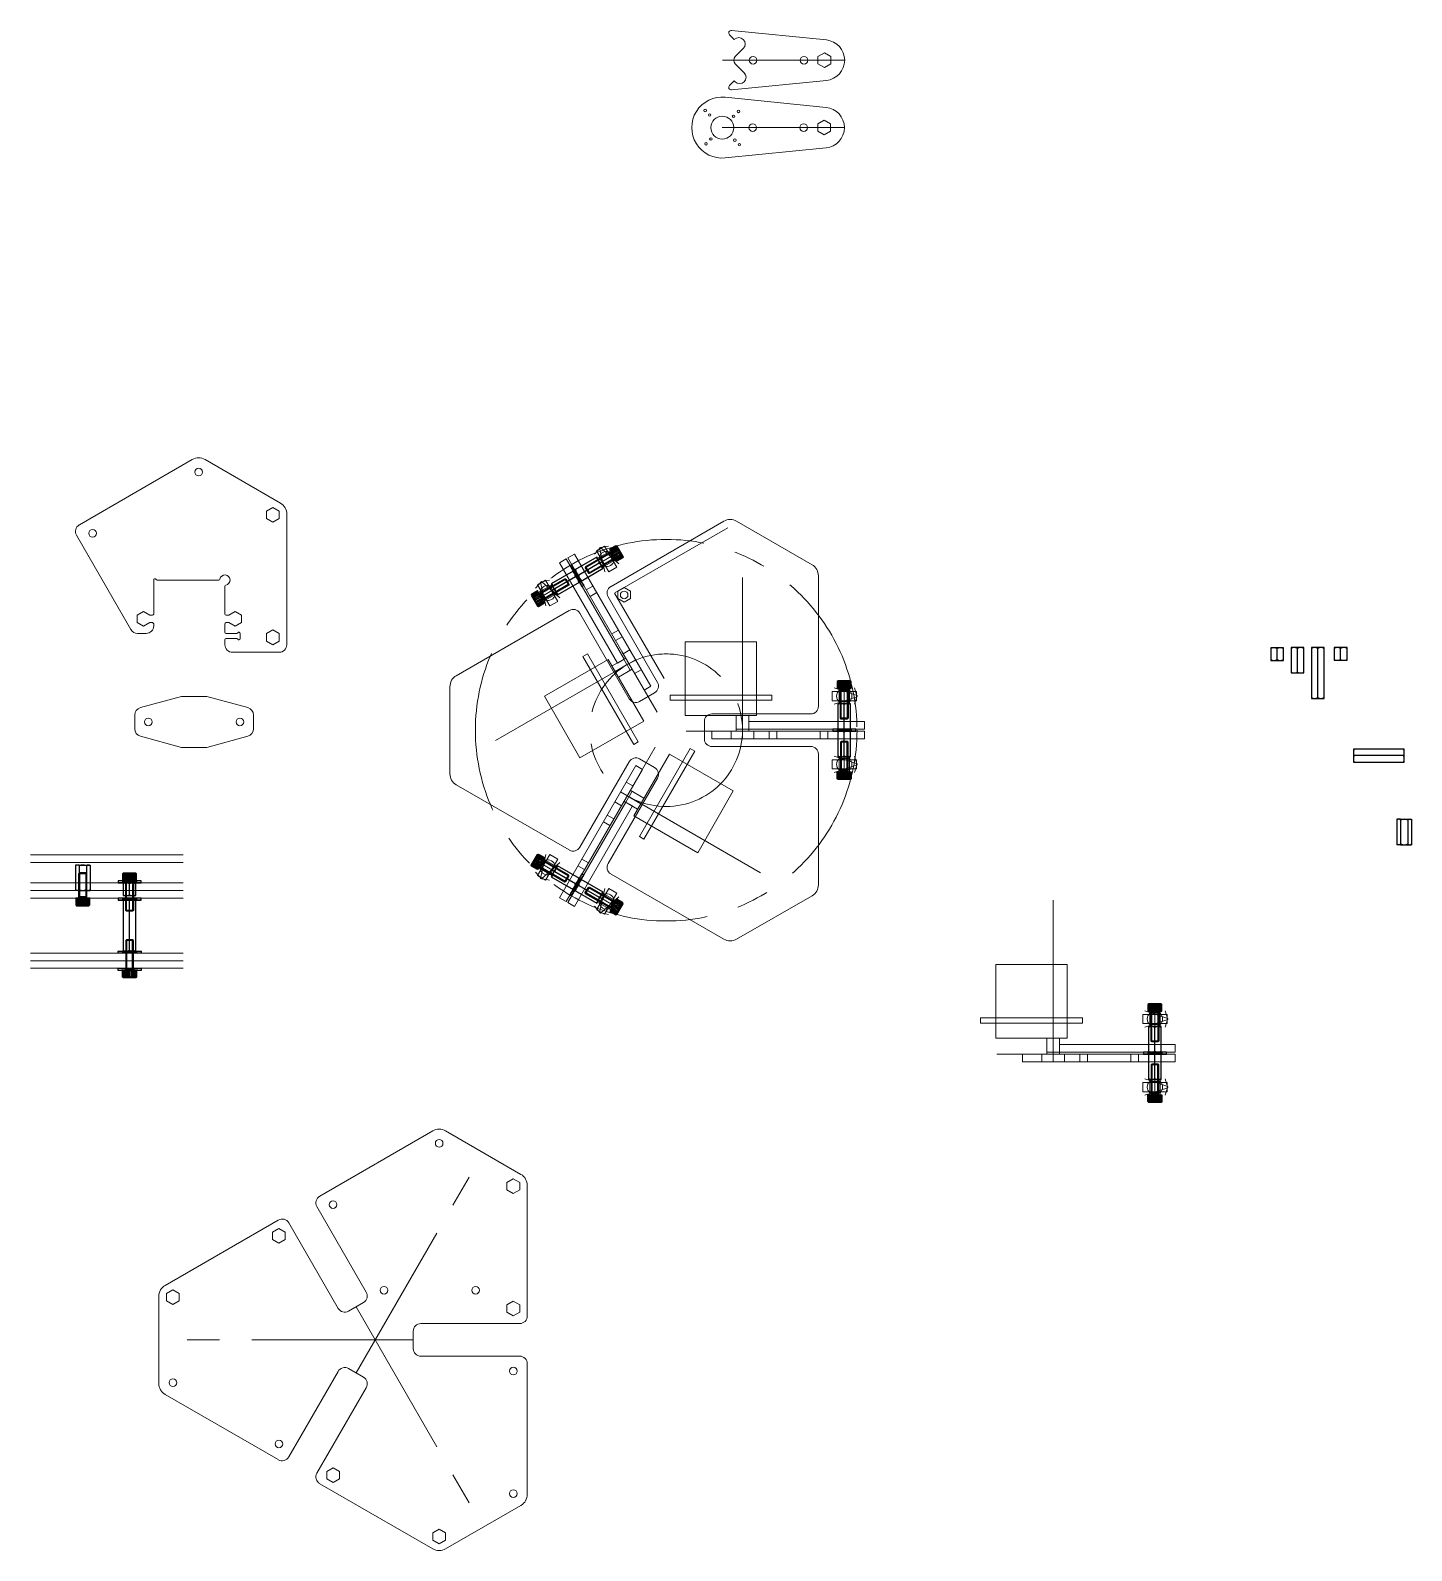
# Model space of a CAD drawing. Header units: millimetres. Extents: x -1272 to 1121, y -1543 to 520.
# Drawn here: x -50 to 493, y -1543 to -945 of the extents above; entities that cross this region are included whole.
import ezdxf

# ---------------------------------------------------------------- set-up
doc = ezdxf.new("R2010")
doc.units = ezdxf.units.MM
doc.linetypes.add('CENTERX2', pattern=[101.6, 63.5, -12.7, 12.7, -12.7])
doc.layers.get('0').update_dxf_attribs({"lineweight": 5, "true_color": 0xffffff})
doc.layers.add('guidelines', color=2, linetype='CENTERX2', lineweight=13, true_color=0xffff00)
doc.layers.add('NULL', color=4, linetype='Continuous', true_color=0x00ffff)

# ---------------------------------------------------------------- blocks, each defined once
blk = doc.blocks.new('m3 spacer 20mm')
at = {"layer": 'NULL', "color": 4, "linetype": 'Continuous', "true_color": 0x00ffff}
for p, q in [((-2.5, 10), (-2.5, -10)), ((2.5, 10), (-2.5, 10)), ((0, -9.67), (0, 9.67)), ((2.5, -10), (2.5, 10)), ((-2.5, -10), (2.5, -10))]:
    blk.add_line(p, q, dxfattribs=at)
at = {"layer": 'NULL'}
for centre, start, end in [((-1.25, 7.49), 60.10931, 119.89069), ((1.25, 7.49), 60.10931, 119.89069), ((-1.25, -7.49), 240.10931, 299.89069), ((1.25, -7.49), 240.10931, 299.89069)]:
    blk.add_arc(centre, 2.51, start, end, dxfattribs=at)
blk = doc.blocks.new('m3 spacer DIN9021')
at = {"layer": 'NULL'}
for p, q in [((0.4, 4.5), (-0.4, 4.5)), ((-0.4, 4.5), (-0.4, -4.5)), ((0.4, 4.5), (-0.4, -4.5)), ((-0.4, 4.5), (0.4, -4.5)), ((0.4, -4.5), (0.4, 4.5)), ((-0.4, -4.5), (0.4, -4.5))]:
    blk.add_line(p, q, dxfattribs=at)
blk = doc.blocks.new('spacer m3 10mm flat side')
at = {"layer": 'NULL'}
for p, q in [((-2.89, 5), (-2.89, -5)), ((-1.44, 5), (-2.89, 5)), ((-1.44, 5), (1.44, 5)), ((-1.44, 4.67), (-1.44, -4.67)), ((1.44, 5), (2.89, 5)), ((1.44, 4.67), (1.44, -4.67)), ((2.89, 5), (2.89, -5)), ((-1.44, -5), (-2.89, -5)), ((-1.44, -5), (1.44, -5)), ((1.44, -5), (2.89, -5))]:
    blk.add_line(p, q, dxfattribs=at)
for centre, radius, start, end in [((-2.17, 4.05), 0.947, 40.37484, 139.62516), ((0, 1.71), 3.29, 63.96764, 116.03236), ((2.17, 4.05), 0.947, 40.37484, 139.62516), ((-2.17, -4.05), 0.947, 220.37484, 319.62516), ((0, -1.71), 3.29, 243.96764, 296.03236), ((2.17, -4.05), 0.947, 220.37484, 319.62516)]:
    blk.add_arc(centre, radius, start, end, dxfattribs=at)
blk = doc.blocks.new('M3x12_DIN912_f')
at = {"layer": 'NULL', "color": 4, "linetype": 'Continuous', "true_color": 0x00ffff}
for p, q in [((-2.45, 3), (-2.75, 2.7)), ((-2.75, 2.7), (-2.75, 0)), ((-2.75, 0), (2.75, 0)), ((2.45, 3), (-2.45, 3)), ((-1.5, -11.6935), (-1.5, 0)), ((1.5, 0), (1.5, -11.6935)), ((2.75, 2.7), (2.45, 3)), ((2.75, 0), (2.75, 2.7)), ((-1.5, -0.530874), (1.5, -0.530874)), ((-1.1935, -12), (-1.5, -11.6935)), ((1.5, -11.6935), (-1.5, -11.6935)), ((1.5, -11.6935), (1.1935, -12)), ((1.1935, -12), (-1.1935, -12))]:
    blk.add_line(p, q, dxfattribs=at)
at = {"layer": 'NULL', "color": 2, "linetype": 'Continuous', "true_color": 0xffff00}
for p, q in [((2.75, 2.7), (-2.75, 2.7)), ((-2.701015, 2.7), (-2.701015, 0)), ((-2.547223, 2.7), (-2.547223, 0)), ((-2.294501, 2.7), (-2.294501, 0)), ((-1.952663, 2.7), (-1.952663, 0)), ((-1.534986, 2.7), (-1.534986, 0)), ((-1.1935, -0.530874), (-1.5, 0)), ((-1.057692, 2.7), (-1.057692, 0)), ((-0.539319, 2.7), (-0.539319, 0)), ((0, 0), (0, 2.7)), ((0, 2.7), (0, 0)), ((0.539319, 0), (0.539319, 2.7)), ((1.057692, 0), (1.057692, 2.7)), ((1.5, 0), (1.1935, -0.530874)), ((1.534986, 0), (1.534986, 2.7)), ((1.952663, 0), (1.952663, 2.7)), ((2.294501, 0), (2.294501, 2.7)), ((2.547223, 0), (2.547223, 2.7)), ((2.701015, 0), (2.701015, 2.7)), ((-1.1935, -12), (-1.1935, -0.530874)), ((1.1935, -0.530874), (1.1935, -12))]:
    blk.add_line(p, q, dxfattribs=at)
blk = doc.blocks.new('spacer m3 10mm')
at = {"layer": 'NULL', "color": 4, "linetype": 'Continuous', "true_color": 0x00ffff}
for p, q in [((-2.5, 5), (-2.5, -5)), ((2.5, 5), (-2.5, 5)), ((0, -4.67), (0, 4.67)), ((2.5, -5), (2.5, 5)), ((-2.5, -5), (2.5, -5))]:
    blk.add_line(p, q, dxfattribs=at)
at = {"layer": 'NULL'}
for centre, start, end in [((-1.25, 2.49), 60.10931, 119.89069), ((1.25, 2.49), 60.10931, 119.89069), ((-1.25, -2.49), 240.10931, 299.89069), ((1.25, -2.49), 240.10931, 299.89069)]:
    blk.add_arc(centre, 2.51, start, end, dxfattribs=at)
blk = doc.blocks.new('servo_assy')
for p, q in [((-22.5, 34.8), (5.5, 34.8)), ((-22.5, 34.8), (-22.5, 5.8)), ((5.5, 34.8), (5.5, 5.8)), ((-28.5, 13.8), (11.5, 13.8)), ((-28.5, 13.8), (-28.5, 11.8)), ((11.5, 13.8), (11.5, 11.8)), ((35.2, 15.2), (44.8, 15.2)), ((35.2, 15.2), (35.2, 11.6)), ((38, 16.4), (38, 10.4)), ((38.5, 16.4), (38, 16.4)), ((38, 15.64), (42, 15.64)), ((38.5, 16.4), (38.5, 10.4)), ((38.5, 16.4), (41.5, 16.4)), ((41.5, 16.4), (41.5, 10.4)), ((41.5, 16.4), (42, 16.4)), ((42, 16.4), (42, 10.4)), ((44.8, 15.2), (44.8, 11.6)), ((-28.5, 11.8), (11.5, 11.8)), ((35.2, 11.6), (44.8, 11.6)), ((42, 11.16), (38, 11.16)), ((38.5, 10.4), (38, 10.4)), ((38.5, 10.4), (41.5, 10.4)), ((41.5, 10.4), (42, 10.4)), ((5.5, 5.8), (-22.5, 5.8)), ((2.5, 0.4), (-2.5, 0.4)), ((0, 0.4), (0, -0.4)), ((2.43, 3.4), (48, 3.4)), ((2.43, 3.4), (2.43, 0.4)), ((2.43, 0.4), (48, 0.4)), ((37.5, 3.4), (37.5, 0.4)), ((42.5, 3.4), (42.5, 0.4)), ((48, 3.4), (48, 0.4)), ((-12, -0.4), (48, -0.4)), ((-12, -0.4), (-12, -3.4)), ((-12, -3.4), (48, -3.4)), ((-4.5, -0.4), (-4.5, -3.4)), ((4.5, -0.4), (4.5, -3.4)), ((10.5, -0.4), (10.5, -3.4)), ((13.5, -0.4), (13.5, -3.4)), ((30.5, -0.4), (30.5, -3.4)), ((33.5, -0.4), (33.5, -3.4)), ((37.5, -0.4), (37.5, -3.4)), ((42.5, -0.4), (42.5, -3.4)), ((48, -0.4), (48, -3.4)), ((35.2, -11.6), (44.8, -11.6)), ((35.2, -15.2), (35.2, -11.6)), ((38, -16.4), (38, -10.4)), ((38.5, -10.4), (38, -10.4)), ((42, -11.16), (38, -11.16)), ((38.5, -16.4), (38.5, -10.4)), ((38.5, -10.4), (41.5, -10.4)), ((41.5, -16.4), (41.5, -10.4)), ((41.5, -10.4), (42, -10.4)), ((42, -16.4), (42, -10.4)), ((44.8, -15.2), (44.8, -11.6)), ((35.2, -15.2), (44.8, -15.2)), ((38, -15.64), (42, -15.64)), ((38.5, -16.4), (38, -16.4)), ((38.5, -16.4), (41.5, -16.4)), ((41.5, -16.4), (42, -16.4))]:
    blk.add_line(p, q)
for centre, start, end in [((40, 13.4), 131.81031, 228.18969), ((40, 13.4), 311.81031, 48.18969), ((40, -13.4), 131.81031, 228.18969), ((40, -13.4), 311.81031, 48.18969)]:
    blk.add_arc(centre, 3, start, end)
at = {"layer": 'guidelines'}
for p, q in [((0, -3.4), (0, 70.02)), ((40, 16.4), (40, 10.4)), ((-2.5, 5.8), (-2.5, -0.4)), ((0, -0.4), (0, 5.8)), ((2.5, 5.8), (2.5, -0.4)), ((-22.1, -0.4), (5.5, -0.4)), ((40, -16.4), (40, -10.4))]:
    blk.add_line(p, q, dxfattribs=at)
at = {"layer": 'guidelines', "lineweight": 5}
for p, q in [((35.99, 16.6), (45.12, 13.63)), ((35.99, 10.2), (45.12, 13.17)), ((44.01, 16.6), (45.12, 13.17)), ((45.12, 13.63), (44.01, 10.2)), ((35.99, -10.2), (45.12, -13.17)), ((45.12, -13.63), (44.01, -10.2)), ((35.99, -16.6), (45.12, -13.63)), ((44.01, -16.6), (45.12, -13.17))]:
    blk.add_line(p, q, dxfattribs=at)
for name, p in [('M3x12_DIN912_f', (40, 16.4)), ('spacer m3 10mm', (40, 5.4)), ('spacer m3 10mm', (40, -5.4))]:
    blk.add_blockref(name, p)
at = {"yscale": -1, "rotation": 360}
blk.add_blockref('M3x12_DIN912_f', (40, -16.4), dxfattribs=at)
at = {"layer": 'NULL', "rotation": 270}
blk.add_blockref('m3 spacer DIN9021', (40, 0), dxfattribs=at)
blk = doc.blocks.new('spacer m3 5mm')
at = {"layer": 'NULL', "color": 4, "linetype": 'Continuous', "true_color": 0x00ffff}
for p, q in [((-2.5, 2.5), (-2.5, -2.5)), ((2.5, 2.5), (-2.5, 2.5)), ((0, -2.17), (0, 2.17)), ((2.5, -2.5), (2.5, 2.5)), ((-2.5, -2.5), (2.5, -2.5))]:
    blk.add_line(p, q, dxfattribs=at)
at = {"layer": 'NULL'}
for centre, start, end in [((-1.25, -0.01), 60.10931, 119.89069), ((1.25, -0.01), 60.10931, 119.89069), ((-1.25, 0.01), 240.10931, 299.89069), ((1.25, 0.01), 240.10931, 299.89069)]:
    blk.add_arc(centre, 2.51, start, end, dxfattribs=at)
blk = doc.blocks.new('M3x10_DIN912_f')
at = {"layer": 'NULL', "color": 4, "linetype": 'Continuous', "true_color": 0x00ffff}
for p, q in [((-2.45, 3), (-2.75, 2.7)), ((-2.75, 2.7), (-2.75, 0)), ((-2.75, 0), (2.75, 0)), ((2.45, 3), (-2.45, 3)), ((-1.5, -9.6935), (-1.5, 0)), ((1.5, 0), (1.5, -9.6935)), ((2.75, 2.7), (2.45, 3)), ((2.75, 0), (2.75, 2.7)), ((-1.5, -0.530874), (1.5, -0.530874)), ((-1.1935, -10), (-1.5, -9.6935)), ((1.5, -9.6935), (-1.5, -9.6935)), ((1.1935, -10), (-1.1935, -10)), ((1.5, -9.6935), (1.1935, -10))]:
    blk.add_line(p, q, dxfattribs=at)
at = {"layer": 'NULL', "color": 2, "linetype": 'Continuous', "true_color": 0xffff00}
for p, q in [((2.75, 2.7), (-2.75, 2.7)), ((-2.701015, 2.7), (-2.701015, 0)), ((-2.547223, 2.7), (-2.547223, 0)), ((-2.294501, 2.7), (-2.294501, 0)), ((-1.952663, 2.7), (-1.952663, 0)), ((-1.534986, 2.7), (-1.534986, 0)), ((-1.1935, -0.530874), (-1.5, 0)), ((-1.057692, 2.7), (-1.057692, 0)), ((-0.539319, 2.7), (-0.539319, 0)), ((0, 0), (0, 2.7)), ((0, 2.7), (0, 0)), ((0.539319, 0), (0.539319, 2.7)), ((1.057692, 0), (1.057692, 2.7)), ((1.5, 0), (1.1935, -0.530874)), ((1.534986, 0), (1.534986, 2.7)), ((1.952663, 0), (1.952663, 2.7)), ((2.294501, 0), (2.294501, 2.7)), ((2.547223, 0), (2.547223, 2.7)), ((2.701015, 0), (2.701015, 2.7)), ((-1.1935, -10), (-1.1935, -0.530874)), ((1.1935, -0.530874), (1.1935, -10))]:
    blk.add_line(p, q, dxfattribs=at)

msp = doc.modelspace()

# ---------------------------------------------------------------- linework, layer by layer
for p, q in [((226.66, -948.47), (224.79, -946.6)), ((225.59, -944.9), (262.86, -948.64)), ((262.06, -953.71), (259.56, -955.16)), ((259.56, -955.16), (259.56, -958.05)), ((264.56, -955.16), (262.06, -953.71)), ((264.56, -958.05), (264.56, -955.16)), ((259.56, -958.05), (262.06, -959.49)), ((262.06, -959.49), (264.56, -958.05)), ((226.66, -964.73), (224.79, -966.61)), ((262.86, -964.56), (225.59, -968.31)), ((223.14, -971.17), (262.74, -975.15)), ((261.94, -980.22), (259.44, -981.67)), ((259.44, -981.67), (259.44, -984.55)), ((259.44, -984.55), (261.94, -986)), ((264.44, -981.67), (261.94, -980.22)), ((261.94, -986), (264.44, -984.55)), ((264.44, -984.55), (264.44, -981.67)), ((262.74, -991.07), (223.14, -995.05)), ((-30.72, -1139.22), (13.64, -1113.6)), ((18.64, -1113.6), (48.28, -1130.72)), ((42.78, -1133.89), (45.28, -1132.45)), ((42.78, -1136.78), (42.78, -1133.89)), ((45.28, -1132.45), (47.78, -1133.89)), ((47.78, -1133.89), (47.78, -1136.78)), ((50.78, -1135.05), (50.78, -1186.37)), ((45.28, -1138.22), (42.78, -1136.78)), ((47.78, -1136.78), (45.28, -1138.22)), ((178.22, -1163.44), (222.58, -1137.83)), ((227.58, -1137.83), (257.22, -1154.94)), ((259.72, -1159.27), (259.72, -1210.6)), ((183.38, -1163.93), (180.88, -1165.37)), ((185.88, -1165.37), (183.38, -1163.93)), ((196.44, -1201.21), (177.03, -1167.59)), ((180.88, -1165.37), (180.88, -1168.26)), ((180.88, -1168.26), (183.38, -1169.7)), ((183.38, -1169.7), (185.88, -1168.26)), ((185.88, -1168.26), (185.88, -1165.37)), ((-8.04, -1174.82), (-5.54, -1173.38)), ((-8.04, -1177.71), (-8.04, -1174.82)), ((-5.54, -1173.38), (-3.04, -1174.82)), ((-3.04, -1174.82), (-2.04, -1174.82)), ((27.96, -1174.82), (26.96, -1174.82)), ((27.96, -1174.82), (30.46, -1173.38)), ((30.46, -1173.38), (32.96, -1174.82)), ((32.96, -1174.82), (32.96, -1177.71)), ((117.4, -1198.56), (161.76, -1172.94)), ((185.36, -1207.61), (165.95, -1173.99)), ((-5.54, -1179.15), (-8.04, -1177.71)), ((-3.04, -1177.71), (-5.54, -1179.15)), ((-3.04, -1177.71), (-2.04, -1177.71)), ((27.96, -1177.71), (26.96, -1177.71)), ((30.46, -1179.15), (27.96, -1177.71)), ((32.96, -1177.71), (30.46, -1179.15)), ((42.78, -1182.04), (45.28, -1180.6)), ((42.78, -1184.93), (42.78, -1182.04)), ((45.28, -1180.6), (47.78, -1182.04)), ((47.78, -1182.04), (47.78, -1184.93)), ((45.28, -1186.37), (42.78, -1184.93)), ((47.78, -1184.93), (45.28, -1186.37)), ((-6.78, -1211.13), (9.35, -1206.73)), ((9.35, -1206.73), (19.35, -1206.73)), ((35.49, -1211.13), (19.35, -1206.73)), ((114.9, -1237.11), (114.9, -1202.89)), ((189.46, -1208.71), (195.34, -1205.31)), ((-8.99, -1219.44), (-8.99, -1214.03)), ((37.7, -1219.44), (37.7, -1214.03)), ((214.9, -1216.6), (214.9, -1223.4)), ((217.9, -1213.6), (256.72, -1213.6)), ((-6.78, -1222.34), (9.35, -1226.73)), ((35.49, -1222.34), (19.35, -1226.73)), ((9.35, -1226.73), (19.35, -1226.73)), ((217.9, -1226.4), (256.72, -1226.4)), ((259.72, -1229.4), (259.72, -1280.73)), ((185.36, -1232.39), (165.95, -1266.01)), ((195.34, -1234.69), (189.46, -1231.29)), ((117.4, -1241.44), (161.76, -1267.06)), ((196.44, -1238.79), (177.03, -1272.41)), ((-50, -1269), (10, -1269)), ((-50, -1272), (10, -1272)), ((222.58, -1302.17), (178.22, -1276.56)), ((-50, -1280), (10, -1280)), ((-50, -1283), (10, -1283)), ((-50, -1286), (10, -1286)), ((257.22, -1285.06), (227.58, -1302.17)), ((-50, -1307.6), (10, -1307.6)), ((-50, -1310.6), (10, -1310.6)), ((-50, -1313.6), (10, -1313.6)), ((63.81, -1403.11), (108.17, -1377.5)), ((113.17, -1377.5), (142.81, -1394.61)), ((137.31, -1397.79), (139.81, -1396.35)), ((137.31, -1400.68), (137.31, -1397.79)), ((139.81, -1396.35), (142.31, -1397.79)), ((142.31, -1397.79), (142.31, -1400.68)), ((139.81, -1402.12), (137.31, -1400.68)), ((142.31, -1400.68), (139.81, -1402.12)), ((145.31, -1398.94), (145.31, -1450.27)), ((82.03, -1440.88), (62.62, -1407.26)), ((2.99, -1438.23), (47.35, -1412.61)), ((45.19, -1417.33), (47.69, -1415.88)), ((47.69, -1415.88), (50.19, -1417.33)), ((70.95, -1447.28), (51.54, -1413.66)), ((45.19, -1420.21), (45.19, -1417.33)), ((47.69, -1421.66), (45.19, -1420.21)), ((50.19, -1420.21), (47.69, -1421.66)), ((50.19, -1417.33), (50.19, -1420.21)), ((3.49, -1441.4), (5.99, -1439.96)), ((5.99, -1439.96), (8.49, -1441.4)), ((0.49, -1476.78), (0.49, -1442.56)), ((3.49, -1444.29), (3.49, -1441.4)), ((5.99, -1445.73), (3.49, -1444.29)), ((8.49, -1444.29), (5.99, -1445.73)), ((8.49, -1441.4), (8.49, -1444.29)), ((75.04, -1448.38), (80.93, -1444.98)), ((137.31, -1445.94), (139.81, -1444.5)), ((137.31, -1448.83), (137.31, -1445.94)), ((139.81, -1444.5), (142.31, -1445.94)), ((142.31, -1445.94), (142.31, -1448.83)), ((139.81, -1450.27), (137.31, -1448.83)), ((142.31, -1448.83), (139.81, -1450.27)), ((100.49, -1456.27), (100.49, -1463.07)), ((103.49, -1453.27), (142.31, -1453.27)), ((103.49, -1466.07), (142.31, -1466.07)), ((145.31, -1469.07), (145.31, -1520.39)), ((70.95, -1472.06), (51.54, -1505.68)), ((80.93, -1474.36), (75.04, -1470.96)), ((2.99, -1481.11), (47.35, -1506.72)), ((82.03, -1478.46), (62.62, -1512.08)), ((66.47, -1511.41), (68.97, -1509.97)), ((66.47, -1514.3), (66.47, -1511.41)), ((68.97, -1509.97), (71.47, -1511.41)), ((71.47, -1511.41), (71.47, -1514.3)), ((108.17, -1541.84), (63.81, -1516.22)), ((68.97, -1515.74), (66.47, -1514.3)), ((71.47, -1514.3), (68.97, -1515.74)), ((142.81, -1524.72), (113.17, -1541.84)), ((108.17, -1535.49), (110.67, -1534.04)), ((108.17, -1538.37), (108.17, -1535.49)), ((110.67, -1534.04), (113.17, -1535.49)), ((113.17, -1535.49), (113.17, -1538.37)), ((110.67, -1539.82), (108.17, -1538.37)), ((113.17, -1538.37), (110.67, -1539.82))]:
    msp.add_line(p, q)
at = {"color": 160, "true_color": 0x0055ff}
for p, q in [((230.19, -952.01), (227.01, -955.19)), ((227.01, -958.02), (230.55, -961.55)), ((226.66, -964.73), (227.01, -965.09))]:
    msp.add_line(p, q, dxfattribs=at)
at = {"color": 30, "true_color": 0xff7f00}
for p, q in [((-10.48, -1180.47), (-31.9, -1143.36)), ((-1.54, -1160.97), (-1.54, -1174.32)), ((24.01, -1160.97), (-0.17, -1160.97)), ((26.46, -1174.32), (26.46, -1163.42)), ((-4.54, -1181.97), (-7.88, -1181.97)), ((-1.54, -1178.21), (-1.54, -1178.97)), ((26.46, -1181.47), (26.46, -1178.21)), ((31.1, -1181.97), (26.96, -1181.97)), ((32.46, -1183.97), (32.46, -1181.97)), ((26.46, -1184.47), (26.46, -1186.37)), ((31.1, -1183.97), (26.96, -1183.97)), ((29.46, -1189.37), (47.78, -1189.37))]:
    msp.add_line(p, q, dxfattribs=at)
for centre, radius in [((234.06, -956.6), 1.5), ((254.06, -956.6), 1.5), ((221.94, -983.11), 4.5), ((233.94, -983.11), 1.5), ((253.94, -983.11), 1.5), ((16.14, -1118.51), 1.5), ((-25.56, -1142.59), 1.5), ((183.38, -1166.81), 1.5), ((-3.65, -1216.73), 1.5), ((32.35, -1216.73), 1.5), ((110.67, -1382.41), 1.5), ((68.97, -1406.48), 1.5), ((88.99, -1440.16), 1.5), ((124.99, -1440.16), 1.5), ((5.99, -1476.49), 1.5), ((139.81, -1471.96), 1.5), ((47.69, -1500.57), 1.5), ((139.81, -1520.11), 1.5)]:
    msp.add_circle(centre, radius)
at = {"color": 160, "true_color": 0x0055ff}
for centre in [(215.22, -976.39), (216.99, -978.16), (226.39, -978.65), (228.3, -976.74), (215.57, -989.47), (217.48, -987.56), (226.89, -988.06), (228.66, -989.83)]:
    msp.add_circle(centre, 0.5, dxfattribs=at)
for centre, radius, start, end in [((225.49, -945.89), 1, 84.26083, 225), ((262.06, -956.6), 8, 275.73917, 84.26084), ((228.43, -956.6), 2, 135, 225), ((225.49, -967.31), 1, 135, 275.73917), ((221.94, -983.11), 12, 84.26083, 275.73917), ((261.94, -983.11), 8, 275.73917, 84.26083), ((16.14, -1117.93), 5, 60, 120), ((45.78, -1135.05), 5, 0, 60), ((225.08, -1142.16), 5, 60, 120), ((254.72, -1159.27), 5, 0, 60), ((179.63, -1166.09), 3, 120, 210), ((-2.04, -1174.32), 0.5, 270, 0), ((26.96, -1174.32), 0.5, 180, 270), ((163.35, -1175.49), 3, 30, 120), ((-2.04, -1178.21), 0.5, 0, 90), ((26.96, -1178.21), 0.5, 90, 180), ((119.9, -1202.89), 5, 120, 180), ((193.84, -1202.71), 3, 300, 30), ((-5.99, -1214.03), 3, 105.24563, 180), ((34.7, -1214.03), 3, 0, 74.75437), ((187.96, -1206.11), 3, 210, 300), ((256.72, -1210.6), 3, 270, 0), ((217.9, -1216.6), 3, 90, 180), ((-5.99, -1219.44), 3, 180, 254.75437), ((34.7, -1219.44), 3, 285.24563, 0), ((217.9, -1223.4), 3, 180, 270), ((187.96, -1233.89), 3, 60, 150), ((256.72, -1229.4), 3, 0, 90), ((193.84, -1237.29), 3, 330, 60), ((119.9, -1237.11), 5, 180, 240), ((163.35, -1264.51), 3, 240, 330), ((179.63, -1273.91), 3, 150, 240), ((254.72, -1280.73), 5, 300, 0), ((225.08, -1297.84), 5, 240, 300), ((110.67, -1381.83), 5, 60, 120), ((140.31, -1398.94), 5, 0, 60), ((65.22, -1405.76), 3, 120, 210), ((48.94, -1415.16), 3, 30, 120), ((5.49, -1442.56), 5, 120, 180), ((79.43, -1442.38), 3, 300, 30), ((73.54, -1445.78), 3, 210, 300), ((142.31, -1450.27), 3, 270, 0), ((103.49, -1456.27), 3, 90, 180), ((103.49, -1463.07), 3, 180, 270), ((142.31, -1469.07), 3, 0, 90), ((73.54, -1473.56), 3, 60, 150), ((79.43, -1476.96), 3, 330, 60), ((5.49, -1476.78), 5, 180, 240), ((48.94, -1504.18), 3, 240, 330), ((65.22, -1513.58), 3, 150, 240), ((140.31, -1520.39), 5, 300, 0), ((110.67, -1537.51), 5, 240, 300)]:
    msp.add_arc(centre, radius, start, end)
for centre, start, end in [((228.43, -950.24), 45, 135), ((228.43, -950.24), 315, 45), ((228.78, -963.32), 315, 45), ((228.78, -963.32), 225, 315)]:
    msp.add_arc(centre, 2.5, start, end, dxfattribs=at)
at = {"color": 30, "true_color": 0xff7f00}
for centre, radius, start, end in [((-29.31, -1141.86), 3, 120, 210), ((26.46, -1160.97), 2, 281.53696, 168.46304), ((-1.04, -1160.97), 0.5, 30, 180), ((-0.17, -1160.47), 0.5, 210, 270), ((24.01, -1160.47), 0.5, 270, 348.46304), ((26.96, -1163.42), 0.5, 101.53696, 180), ((-7.88, -1178.97), 3, 210, 270), ((-4.54, -1178.97), 3, 270, 0), ((26.96, -1181.47), 0.5, 180, 270), ((31.1, -1181.47), 0.5, 270, 330), ((31.96, -1181.97), 0.5, 0, 150), ((26.96, -1184.47), 0.5, 90, 180), ((29.46, -1186.37), 3, 180, 270), ((31.1, -1184.47), 0.5, 30, 90), ((31.96, -1183.97), 0.5, 210, 0), ((47.78, -1186.37), 3, 270, 0)]:
    msp.add_arc(centre, radius, start, end, dxfattribs=at)
at = {"layer": 'guidelines'}
for p, q in [((270.06, -956.6), (222.06, -956.6)), ((269.94, -983.11), (221.94, -983.11)), ((179.72, -1166.04), (224.08, -1140.43)), ((199.04, -1199.71), (179.63, -1166.09)), ((77.99, -1472.66), (127.99, -1386.06)), ((77.99, -1446.68), (127.99, -1533.28)), ((100.49, -1459.67), (0.49, -1459.67))]:
    msp.add_line(p, q, dxfattribs=at)
for radius in [75, 30]:
    msp.add_circle((199.9, -1220), radius, dxfattribs=at)
at = {"layer": 'NULL', "color": 4, "linetype": 'Continuous', "true_color": 0x00ffff}
for p, q in [((462.5, -1187.5), (462.5, -1192.5)), ((467.5, -1187.5), (462.5, -1187.5)), ((465, -1192.17), (465, -1187.83)), ((467.5, -1192.5), (467.5, -1187.5)), ((462.5, -1192.5), (467.5, -1192.5))]:
    msp.add_line(p, q, dxfattribs=at)
at = {"layer": 'NULL'}
for centre, start, end in [((463.75, -1190.01), 60.10931, 119.89069), ((466.25, -1190.01), 60.10931, 119.89069), ((463.75, -1189.99), 240.10931, 299.89069), ((466.25, -1189.99), 240.10931, 299.89069)]:
    msp.add_arc(centre, 2.51, start, end, dxfattribs=at)

# ---------------------------------------------------------------- block references
for name, p, rotation in [('servo_assy', (184.9, -1194.02), 120), ('servo_assy', (184.9, -1245.98), 240), ('M3x10_DIN912_f', (-29.43, -1286), 180)]:
    msp.add_blockref(name, p, dxfattribs=dict(rotation=rotation))
for name, p in [('servo_assy', (229.9, -1220)), ('spacer m3 5mm', (440, -1190.1)), ('spacer m3 10mm', (448, -1192.5)), ('spacer m3 10mm flat side', (490, -1260)), ('spacer m3 10mm flat side', (-29.43, -1278)), ('M3x12_DIN912_f', (-11, -1279.2)), ('servo_assy', (352, -1346.9)), ('spacer m3 5mm', (-11, -1282.5))]:
    msp.add_blockref(name, p)
at = {"yscale": -1, "rotation": 360}
msp.add_blockref('M3x12_DIN912_f', (-11, -1314.4), dxfattribs=at)
at = {"layer": 'NULL'}
for p in [(456, -1197.5), (-11, -1296.8)]:
    msp.add_blockref('m3 spacer 20mm', p, dxfattribs=at)
for name, p, rotation in [('m3 spacer 20mm', (480, -1230), 90), ('m3 spacer DIN9021', (-11, -1279.6), 270), ('m3 spacer DIN9021', (-11, -1286.4), 270)]:
    msp.add_blockref(name, p, dxfattribs=dict(at, rotation=rotation))
at = {"layer": 'NULL', "yscale": -1, "rotation": 90}
for p in [(-11, -1307.2), (-11, -1314)]:
    msp.add_blockref('m3 spacer DIN9021', p, dxfattribs=at)

doc.saveas('drawing.dxf')
